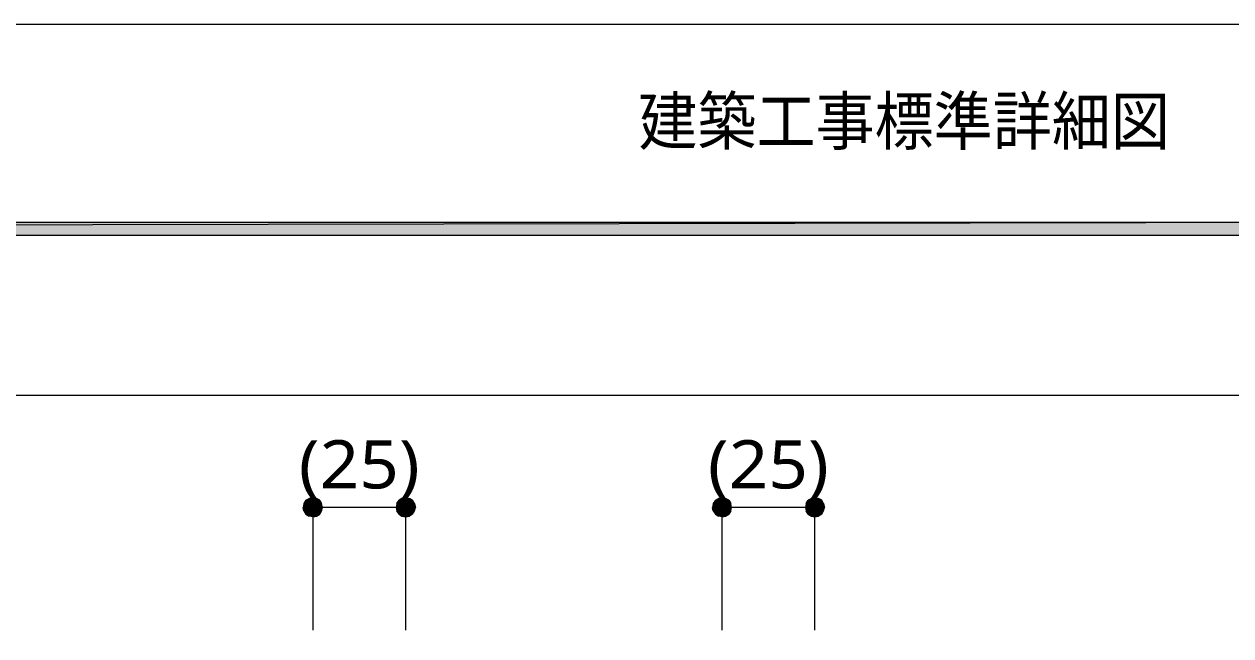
# Model space of a CAD drawing. Header units: millimetres. Extents: x 0 to 420, y 0 to 297.
# Drawn here: x 315 to 379.9, y 264.1 to 297 of the extents above; entities that cross this region are included whole.
import ezdxf
from ezdxf.enums import TextEntityAlignment as Align

# ---------------------------------------------------------------- set-up
doc = ezdxf.new("R2010")
doc.units = ezdxf.units.MM
doc.styles.add('kst32b', font='NotoSansJP-Variable.ttf')

msp = doc.modelspace()

# ---------------------------------------------------------------- hatches: boundary and pattern name
h = msp.add_hatch(color=7)
h.paths.add_polyline_path([(394.166, 285.623), (394.166, 286.321), (26.183, 285.623), (394.166, 285.623)])
h.paths.add_polyline_path([(394.166, 286.321), (26.183, 285.623), (26.183, 286.321), (394.166, 286.321)])
h = msp.add_hatch(color=7)
h.paths.add_polyline_path([(330.031, 271.187), (329.988, 270.976), (330.518, 270.976), (330.031, 271.187)])
h.paths.add_polyline_path([(329.988, 270.976), (330.518, 270.976), (330.031, 270.785), (329.988, 270.976)])
h.paths.add_polyline_path([(330.518, 270.976), (330.031, 270.785), (330.137, 270.616), (330.518, 270.976)])
h = msp.add_hatch(color=7)
h.paths.add_polyline_path([(330.518, 271.505), (330.306, 271.462), (330.518, 270.976), (330.518, 271.505)])
h.paths.add_polyline_path([(330.306, 271.462), (330.518, 270.976), (330.137, 271.357), (330.306, 271.462)])
h.paths.add_polyline_path([(330.518, 270.976), (330.137, 271.357), (330.031, 271.187), (330.518, 270.976)])
for points in [[(330.708, 271.462), (330.518, 271.505), (330.518, 270.976), (330.708, 271.462)], [(352.7, 271.462), (352.51, 271.505), (352.51, 270.976), (352.7, 271.462)], [(335.301, 270.51), (335.513, 270.468), (335.513, 270.976), (335.301, 270.51)], [(357.314, 270.51), (357.505, 270.468), (357.505, 270.976), (357.314, 270.51)]]:
    msp.add_hatch(color=7).paths.add_polyline_path(points)
h = msp.add_hatch(color=7)
h.paths.add_polyline_path([(331.026, 270.976), (330.983, 271.187), (330.518, 270.976), (331.026, 270.976)])
h.paths.add_polyline_path([(330.983, 271.187), (330.518, 270.976), (330.877, 271.357), (330.983, 271.187)])
h.paths.add_polyline_path([(330.518, 270.976), (330.877, 271.357), (330.708, 271.462), (330.518, 270.976)])
h = msp.add_hatch(color=7)
h.paths.add_polyline_path([(335.301, 271.462), (335.153, 271.357), (335.513, 270.976), (335.301, 271.462)])
h.paths.add_polyline_path([(335.153, 271.357), (335.513, 270.976), (335.026, 271.187), (335.153, 271.357)])
h.paths.add_polyline_path([(335.513, 270.976), (335.026, 271.187), (334.984, 270.976), (335.513, 270.976)])
h = msp.add_hatch(color=7)
h.paths.add_polyline_path([(335.873, 271.357), (335.703, 271.462), (335.513, 270.976), (335.873, 271.357)])
h.paths.add_polyline_path([(335.703, 271.462), (335.513, 270.976), (335.513, 271.505), (335.703, 271.462)])
h.paths.add_polyline_path([(335.513, 270.976), (335.513, 271.505), (335.301, 271.462), (335.513, 270.976)])
h = msp.add_hatch(color=7)
h.paths.add_polyline_path([(335.979, 270.785), (336.021, 270.976), (335.513, 270.976), (335.979, 270.785)])
h.paths.add_polyline_path([(336.021, 270.976), (335.513, 270.976), (335.979, 271.187), (336.021, 270.976)])
h.paths.add_polyline_path([(335.513, 270.976), (335.979, 271.187), (335.873, 271.357), (335.513, 270.976)])
h = msp.add_hatch(color=7)
h.paths.add_polyline_path([(352.023, 271.187), (352.002, 270.976), (352.51, 270.976), (352.023, 271.187)])
h.paths.add_polyline_path([(352.002, 270.976), (352.51, 270.976), (352.023, 270.785), (352.002, 270.976)])
h.paths.add_polyline_path([(352.51, 270.976), (352.023, 270.785), (352.15, 270.616), (352.51, 270.976)])
h = msp.add_hatch(color=7)
h.paths.add_polyline_path([(352.51, 271.505), (352.319, 271.462), (352.51, 270.976), (352.51, 271.505)])
h.paths.add_polyline_path([(352.319, 271.462), (352.51, 270.976), (352.15, 271.357), (352.319, 271.462)])
h.paths.add_polyline_path([(352.51, 270.976), (352.15, 271.357), (352.023, 271.187), (352.51, 270.976)])
h = msp.add_hatch(color=7)
h.paths.add_polyline_path([(353.018, 270.976), (352.975, 271.187), (352.51, 270.976), (353.018, 270.976)])
h.paths.add_polyline_path([(352.975, 271.187), (352.51, 270.976), (352.87, 271.357), (352.975, 271.187)])
h.paths.add_polyline_path([(352.51, 270.976), (352.87, 271.357), (352.7, 271.462), (352.51, 270.976)])
h = msp.add_hatch(color=7)
h.paths.add_polyline_path([(357.314, 271.462), (357.145, 271.357), (357.505, 270.976), (357.314, 271.462)])
h.paths.add_polyline_path([(357.145, 271.357), (357.505, 270.976), (357.039, 271.187), (357.145, 271.357)])
h.paths.add_polyline_path([(357.505, 270.976), (357.039, 271.187), (356.997, 270.976), (357.505, 270.976)])
h = msp.add_hatch(color=7)
h.paths.add_polyline_path([(357.865, 271.357), (357.696, 271.462), (357.505, 270.976), (357.865, 271.357)])
h.paths.add_polyline_path([(357.696, 271.462), (357.505, 270.976), (357.505, 271.505), (357.696, 271.462)])
h.paths.add_polyline_path([(357.505, 270.976), (357.505, 271.505), (357.314, 271.462), (357.505, 270.976)])
h = msp.add_hatch(color=7)
h.paths.add_polyline_path([(357.971, 270.785), (358.013, 270.976), (357.505, 270.976), (357.971, 270.785)])
h.paths.add_polyline_path([(358.013, 270.976), (357.505, 270.976), (357.971, 271.187), (358.013, 270.976)])
h.paths.add_polyline_path([(357.505, 270.976), (357.971, 271.187), (357.865, 271.357), (357.505, 270.976)])
h = msp.add_hatch(color=7)
h.paths.add_polyline_path([(330.137, 270.616), (330.306, 270.51), (330.518, 270.976), (330.137, 270.616)])
h.paths.add_polyline_path([(330.306, 270.51), (330.518, 270.976), (330.518, 270.468), (330.306, 270.51)])
h.paths.add_polyline_path([(330.518, 270.976), (330.518, 270.468), (330.708, 270.51), (330.518, 270.976)])
h = msp.add_hatch(color=7)
h.paths.add_polyline_path([(330.708, 270.51), (330.877, 270.616), (330.518, 270.976), (330.708, 270.51)])
h.paths.add_polyline_path([(330.877, 270.616), (330.518, 270.976), (330.983, 270.785), (330.877, 270.616)])
h.paths.add_polyline_path([(330.518, 270.976), (330.983, 270.785), (331.026, 270.976), (330.518, 270.976)])
h = msp.add_hatch(color=7)
h.paths.add_polyline_path([(334.984, 270.976), (335.026, 270.785), (335.513, 270.976), (334.984, 270.976)])
h.paths.add_polyline_path([(335.026, 270.785), (335.513, 270.976), (335.153, 270.616), (335.026, 270.785)])
h.paths.add_polyline_path([(335.513, 270.976), (335.153, 270.616), (335.301, 270.51), (335.513, 270.976)])
h = msp.add_hatch(color=7)
h.paths.add_polyline_path([(335.513, 270.468), (335.703, 270.51), (335.513, 270.976), (335.513, 270.468)])
h.paths.add_polyline_path([(335.703, 270.51), (335.513, 270.976), (335.873, 270.616), (335.703, 270.51)])
h.paths.add_polyline_path([(335.513, 270.976), (335.873, 270.616), (335.979, 270.785), (335.513, 270.976)])
h = msp.add_hatch(color=7)
h.paths.add_polyline_path([(352.15, 270.616), (352.319, 270.51), (352.51, 270.976), (352.15, 270.616)])
h.paths.add_polyline_path([(352.319, 270.51), (352.51, 270.976), (352.51, 270.468), (352.319, 270.51)])
h.paths.add_polyline_path([(352.51, 270.976), (352.51, 270.468), (352.7, 270.51), (352.51, 270.976)])
h = msp.add_hatch(color=7)
h.paths.add_polyline_path([(352.7, 270.51), (352.87, 270.616), (352.51, 270.976), (352.7, 270.51)])
h.paths.add_polyline_path([(352.87, 270.616), (352.51, 270.976), (352.975, 270.785), (352.87, 270.616)])
h.paths.add_polyline_path([(352.51, 270.976), (352.975, 270.785), (353.018, 270.976), (352.51, 270.976)])
h = msp.add_hatch(color=7)
h.paths.add_polyline_path([(356.997, 270.976), (357.039, 270.785), (357.505, 270.976), (356.997, 270.976)])
h.paths.add_polyline_path([(357.039, 270.785), (357.505, 270.976), (357.145, 270.616), (357.039, 270.785)])
h.paths.add_polyline_path([(357.505, 270.976), (357.145, 270.616), (357.314, 270.51), (357.505, 270.976)])
h = msp.add_hatch(color=7)
h.paths.add_polyline_path([(357.505, 270.468), (357.696, 270.51), (357.505, 270.976), (357.505, 270.468)])
h.paths.add_polyline_path([(357.696, 270.51), (357.505, 270.976), (357.865, 270.616), (357.696, 270.51)])
h.paths.add_polyline_path([(357.505, 270.976), (357.865, 270.616), (357.971, 270.785), (357.505, 270.976)])

# ---------------------------------------------------------------- linework, layer by layer
at = {"lineweight": 13}
msp.add_lwpolyline([(0.191, 0), (0.191, 296.968), (420.158, 296.968), (420.158, 0)], close=True, dxfattribs=at)
at = {"lineweight": 0}
for points in [[(394.166, 285.623), (394.166, 286.321), (26.183, 285.623)], [(394.166, 286.321), (26.183, 285.623), (26.183, 286.321)], [(330.031, 271.187), (329.988, 270.976), (330.518, 270.976)], [(330.518, 270.976), (330.137, 271.357), (330.031, 271.187)], [(330.306, 271.462), (330.518, 270.976), (330.137, 271.357)], [(330.518, 271.505), (330.306, 271.462), (330.518, 270.976)], [(330.708, 271.462), (330.518, 271.505), (330.518, 270.976)], [(330.518, 270.976), (330.877, 271.357), (330.708, 271.462)], [(330.983, 271.187), (330.518, 270.976), (330.877, 271.357)], [(331.026, 270.976), (330.983, 271.187), (330.518, 270.976)], [(335.513, 270.976), (335.026, 271.187), (334.984, 270.976)], [(335.153, 271.357), (335.513, 270.976), (335.026, 271.187)], [(335.301, 271.462), (335.153, 271.357), (335.513, 270.976)], [(335.513, 270.976), (335.513, 271.505), (335.301, 271.462)], [(335.703, 271.462), (335.513, 270.976), (335.513, 271.505)], [(335.873, 271.357), (335.703, 271.462), (335.513, 270.976)], [(335.513, 270.976), (335.979, 271.187), (335.873, 271.357)], [(336.021, 270.976), (335.513, 270.976), (335.979, 271.187)], [(352.023, 271.187), (352.002, 270.976), (352.51, 270.976)], [(352.51, 270.976), (352.15, 271.357), (352.023, 271.187)], [(352.319, 271.462), (352.51, 270.976), (352.15, 271.357)], [(352.51, 271.505), (352.319, 271.462), (352.51, 270.976)], [(352.7, 271.462), (352.51, 271.505), (352.51, 270.976)], [(352.51, 270.976), (352.87, 271.357), (352.7, 271.462)], [(352.975, 271.187), (352.51, 270.976), (352.87, 271.357)], [(353.018, 270.976), (352.975, 271.187), (352.51, 270.976)], [(357.505, 270.976), (357.039, 271.187), (356.997, 270.976)], [(357.145, 271.357), (357.505, 270.976), (357.039, 271.187)], [(357.314, 271.462), (357.145, 271.357), (357.505, 270.976)], [(357.505, 270.976), (357.505, 271.505), (357.314, 271.462)], [(357.696, 271.462), (357.505, 270.976), (357.505, 271.505)], [(357.865, 271.357), (357.696, 271.462), (357.505, 270.976)], [(357.505, 270.976), (357.971, 271.187), (357.865, 271.357)], [(358.013, 270.976), (357.505, 270.976), (357.971, 271.187)], [(329.988, 270.976), (330.518, 270.976), (330.031, 270.785)], [(330.518, 270.976), (330.031, 270.785), (330.137, 270.616)], [(330.137, 270.616), (330.306, 270.51), (330.518, 270.976)], [(330.306, 270.51), (330.518, 270.976), (330.518, 270.468)], [(330.518, 270.976), (330.518, 270.468), (330.708, 270.51)], [(330.708, 270.51), (330.877, 270.616), (330.518, 270.976)], [(330.877, 270.616), (330.518, 270.976), (330.983, 270.785)], [(330.518, 270.976), (330.983, 270.785), (331.026, 270.976)], [(334.984, 270.976), (335.026, 270.785), (335.513, 270.976)], [(335.026, 270.785), (335.513, 270.976), (335.153, 270.616)], [(335.513, 270.976), (335.153, 270.616), (335.301, 270.51)], [(335.301, 270.51), (335.513, 270.468), (335.513, 270.976)], [(335.513, 270.468), (335.703, 270.51), (335.513, 270.976)], [(335.703, 270.51), (335.513, 270.976), (335.873, 270.616)], [(335.513, 270.976), (335.873, 270.616), (335.979, 270.785)], [(335.979, 270.785), (336.021, 270.976), (335.513, 270.976)], [(352.002, 270.976), (352.51, 270.976), (352.023, 270.785)], [(352.51, 270.976), (352.023, 270.785), (352.15, 270.616)], [(352.15, 270.616), (352.319, 270.51), (352.51, 270.976)], [(352.319, 270.51), (352.51, 270.976), (352.51, 270.468)], [(352.51, 270.976), (352.51, 270.468), (352.7, 270.51)], [(352.7, 270.51), (352.87, 270.616), (352.51, 270.976)], [(352.87, 270.616), (352.51, 270.976), (352.975, 270.785)], [(352.51, 270.976), (352.975, 270.785), (353.018, 270.976)], [(356.997, 270.976), (357.039, 270.785), (357.505, 270.976)], [(357.039, 270.785), (357.505, 270.976), (357.145, 270.616)], [(357.505, 270.976), (357.145, 270.616), (357.314, 270.51)], [(357.314, 270.51), (357.505, 270.468), (357.505, 270.976)], [(357.505, 270.468), (357.696, 270.51), (357.505, 270.976)], [(357.696, 270.51), (357.505, 270.976), (357.865, 270.616)], [(357.505, 270.976), (357.865, 270.616), (357.971, 270.785)], [(357.971, 270.785), (358.013, 270.976), (357.505, 270.976)]]:
    msp.add_lwpolyline(points, close=True, dxfattribs=at)
at = {"lineweight": 13}
for points in [[(394.166, 276.987), (26.183, 276.987)], [(330.518, 264.372), (330.518, 270.976)], [(335.513, 270.976), (330.518, 270.976)], [(335.513, 264.372), (335.513, 270.976)], [(352.51, 264.372), (352.51, 270.976)], [(357.505, 270.976), (352.51, 270.976)], [(357.505, 264.372), (357.505, 270.976)]]:
    msp.add_lwpolyline(points, dxfattribs=at)

# ---------------------------------------------------------------- texts
at = {"style": 'kst32b'}
for s, height, p, p2 in [('建築工事標準詳細図\u3000（令和４年改定）', 2.54, (348.008, 290.486), (405.158, 290.486)), ('(25)', 2.5989, (329.755, 271.992), (336.253, 271.992)), ('(25)', 2.5989, (351.748, 271.992), (358.245, 271.992))]:
    msp.add_text(s, height=height, dxfattribs=at).set_placement(p, p2, align=Align.FIT)

doc.saveas('drawing.dxf')
